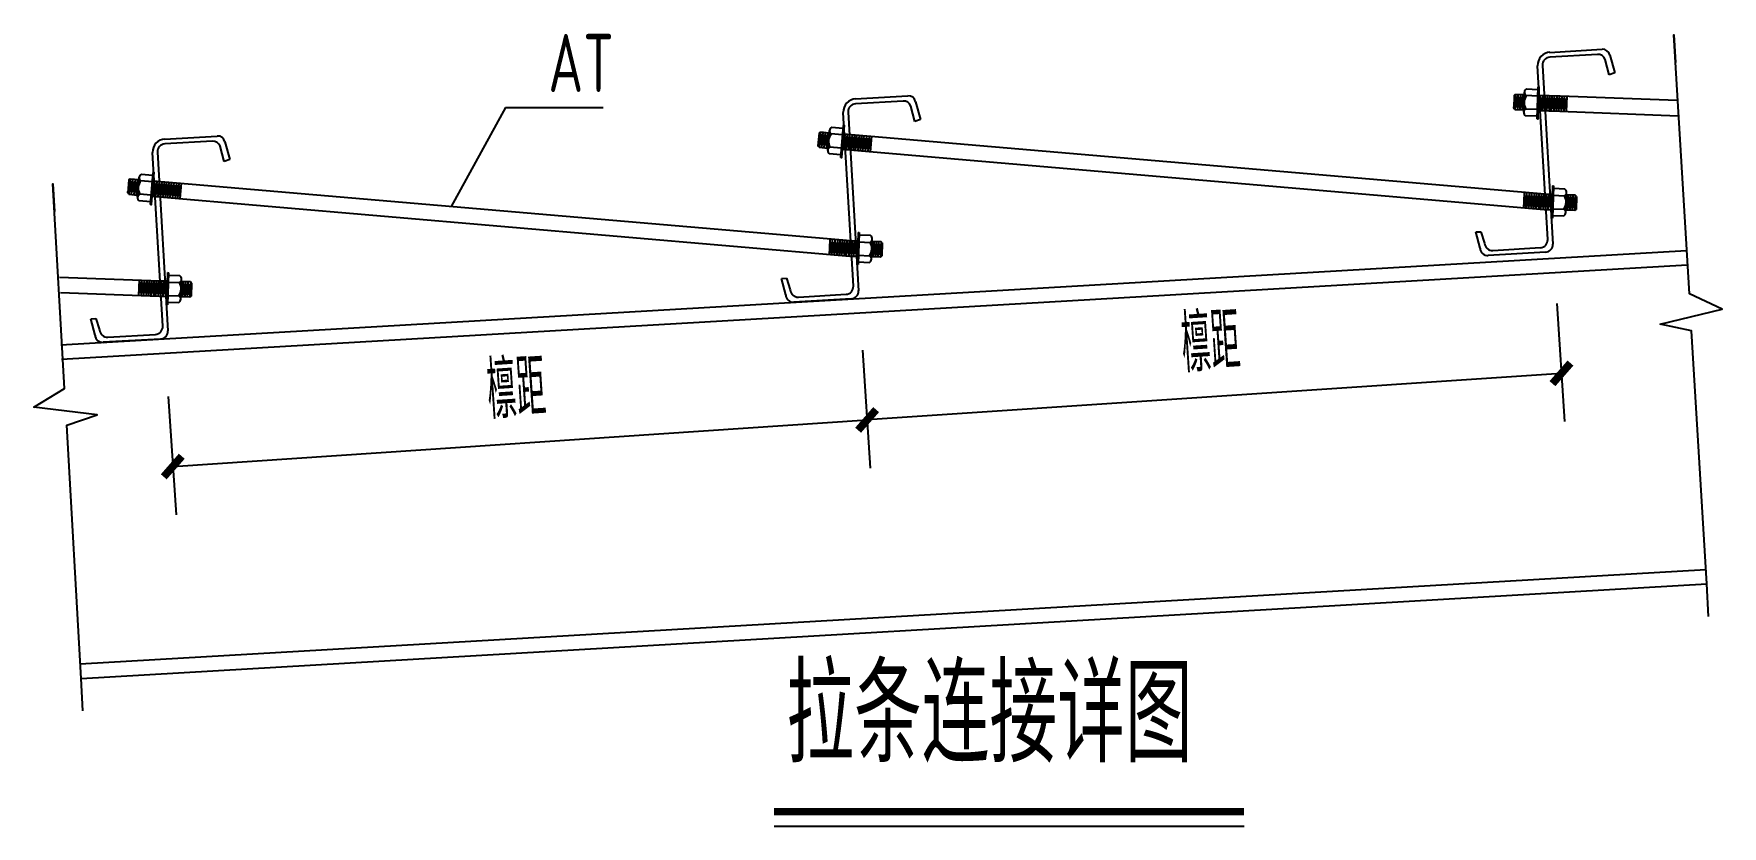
# Model space of a CAD drawing. Extents: x 177291 to 1288761, y 177638 to 322898.
# Drawn here: x 961203 to 978658, y 196014 to 204212 of the extents above; entities that cross this region are included whole.
import ezdxf
from ezdxf.enums import TextEntityAlignment as Align

# ---------------------------------------------------------------- set-up
doc = ezdxf.new("R2010")
doc.units = 0
doc.header["$LTSCALE"] = 1000
doc.layers.add('_0', color=7, linetype='Continuous', lineweight=25)
for name, color, linetype in [('AXIS', 3, 'Continuous'), ('GL', 150, 'Continuous'), ('NUM', 7, 'Continuous'), ('TEXT', 7, 'Continuous'), ('THIN', 7, 'Continuous')]:
    doc.layers.add(name, color=color, linetype=linetype)
doc.styles.add('_TCH_DIM_T3', font='SIMPLEX', dxfattribs={"width": 0.705882, "bigfont": 'GBCBIG'})
doc.styles.add('TSSD_Label', font='tssdeng.shx', dxfattribs={"width": 0.7, "bigfont": 'hztxt.shx'})
doc.dimstyles.new('TCH-200-1', dxfattribs={"dimtxt": 595, "dimasz": 200, "dimexe": 500, "dimexo": 600, "dimgap": 252.5, "dimtad": 1, "dimdec": 0, "dimzin": 0, "dimdsep": 46, "dimtxsty": '_TCH_DIM_T3', "dimblk": 'ARCHTICK', "dimcen": 0.09, "dimclrd": 3, "dimclre": 3, "dimclrt": 7, "dimazin": 2, "dimtfac": 1, "dimtdec": 0, "dimtix": 1, "dimtmove": 2, "dimatfit": 3, "dimfxl": 1, "dimtolj": 1, "dimtzin": 0, "dimarcsym": 0})

# ---------------------------------------------------------------- blocks, each defined once
blk = doc.blocks.new('_ArchTick')
at = {"color": 0, "linetype": 'ByBlock', "const_width": 0.4}
blk.add_lwpolyline([(-0.5, -0.5), (0.5, 0.5)], dxfattribs=at)
blk = doc.blocks.new('*D113')
at = {"layer": 'Defpoints', "color": 0, "transparency": 16777216}
for p in [(969729, 201539), (962551, 201056), (969818, 200217)]:
    blk.add_point(p, dxfattribs=at)
at = {"layer": 'GL', "color": 3, "lineweight": -2, "transparency": 16777216}
for p, q in [((969769, 200940), (969851, 199718)), ((962592, 200458), (962674, 199236)), ((962640, 199735), (969818, 200217))]:
    blk.add_line(p, q, dxfattribs=at)
at = {"layer": 'GL', "color": 3, "lineweight": -2, "transparency": 16777216, "xscale": 200, "yscale": 200, "zscale": 200}
for p, rotation in [((969818, 200217), 3.842897180637091), ((962640, 199735), 183.8428971806371)]:
    blk.add_blockref('_ArchTick', p, dxfattribs=dict(at, rotation=rotation))
at = {"layer": 'GL', "color": 7, "transparency": 16777216, "insert": (966191, 200541), "char_height": 595, "attachment_point": 5, "rotation": 3.8429, "style": '_TCH_DIM_T3'}
blk.add_mtext('\\A1;檩距', dxfattribs=at)
blk = doc.blocks.new('ZXG')
for p, q in [((336, 2085), (880, 2117)), ((319, 150), (214, 1947)), ((264, 1950), (372, 102)), ((832, 2064), (340, 2035)), ((952, 1853), (912, 2011)), ((960, 2057), (1012, 1873)), ((-424, 227), (-374, 230)), ((-381, 58), (-424, 227)), ((-374, 230), (-334, 112)), ((296, 17), (-296, -17)), ((-249, 36), (243, 65))]:
    blk.add_line(p, q)
for centre, radius, start, end in [((886, 2042), 75.4, 11.5832, 94.9433), ((346, 1954), 132, 92.3178, 182.907), ((345, 1955), 80.5, 93.3279, 183.3279), ((838, 1987), 77.2, 18.1011, 94.3305), ((-301, 63), 80.5, 183.3279, 273.3279), ((-254, 116), 80.5, 183.3279, 273.3279), ((238, 145), 80.5, 273.3279, 3.3279), ((292, 98), 80.5, 273.3279, 3.3279)]:
    blk.add_arc(centre, radius, start, end)
at = {"layer": '_0'}
blk.add_line((1012, 1873), (952, 1853), dxfattribs=at)
blk = doc.blocks.new('*D114')
at = {"layer": 'Defpoints', "color": 0, "transparency": 16777216}
for p in [(976907, 202021), (969729, 201539), (969818, 200217)]:
    blk.add_point(p, dxfattribs=at)
at = {"layer": 'GL', "color": 3, "lineweight": -2, "transparency": 16777216}
for p, q in [((976947, 201422), (977029, 200200)), ((969769, 200940), (969851, 199718)), ((976996, 200699), (969818, 200217))]:
    blk.add_line(p, q, dxfattribs=at)
at = {"layer": 'GL', "color": 3, "lineweight": -2, "transparency": 16777216, "xscale": 200, "yscale": 200, "zscale": 200}
for p, rotation in [((976996, 200699), 3.842897180600762), ((969818, 200217), 183.8428971806007)]:
    blk.add_blockref('_ArchTick', p, dxfattribs=dict(at, rotation=rotation))
at = {"layer": 'GL', "color": 7, "transparency": 16777216, "insert": (973369, 201023), "char_height": 595, "attachment_point": 5, "rotation": 3.8429, "style": '_TCH_DIM_T3'}
blk.add_mtext('\\A1;檩距', dxfattribs=at)

msp = doc.modelspace()

# ---------------------------------------------------------------- linework, layer by layer
for p, q in [((976605.87, 203399.53), (976613.6, 203606.97)), ((976748.84, 203567.3), (976632.79, 203571.63)), ((976635.37, 203640.77), (976751.42, 203636.45)), ((976752.45, 203664.11), (976740.08, 203332.21)), ((976762.54, 203663.73), (976750.16, 203331.84)), ((976762.54, 203663.73), (976752.45, 203664.11)), ((976741.11, 203359.87), (976625.06, 203364.2)), ((976743.69, 203429.01), (976627.64, 203433.34)), ((969410.87, 203005.75), (969428.6, 203212.57)), ((969561.78, 203166.43), (969446.07, 203176.35)), ((969451.98, 203245.29), (969567.69, 203235.37)), ((969570.05, 203262.95), (969541.68, 202932.04)), ((969580.1, 203262.09), (969551.74, 202931.18)), ((969580.1, 203262.09), (969570.05, 203262.95)), ((976750.16, 203331.84), (976740.08, 203332.21)), ((969549.96, 203028.55), (969434.25, 203038.47)), ((969544.05, 202959.61), (969428.34, 202969.53)), ((969551.74, 202931.18), (969541.68, 202932.04)), ((962275.13, 202520.01), (962292.86, 202726.83)), ((962426.03, 202680.69), (962310.33, 202690.61)), ((962316.24, 202759.55), (962431.94, 202749.63)), ((962434.31, 202777.21), (962405.94, 202446.29)), ((962444.36, 202776.34), (962416, 202445.43)), ((962444.36, 202776.34), (962434.31, 202777.21)), ((962408.31, 202473.87), (962292.6, 202483.79)), ((962414.22, 202542.81), (962298.51, 202552.73)), ((976904.24, 202637.93), (976891.87, 202306.03)), ((976914.33, 202637.55), (976901.95, 202305.66)), ((976904.24, 202637.93), (976914.33, 202637.55)), ((976910.72, 202540.75), (977026.77, 202536.42)), ((977029.35, 202605.57), (976913.3, 202609.89)), ((977040.81, 202362.8), (977048.54, 202570.23)), ((962416, 202445.43), (962405.94, 202446.29)), ((976891.87, 202306.03), (976901.95, 202305.66)), ((976902.98, 202333.31), (977019.04, 202328.99)), ((976905.56, 202402.46), (977021.62, 202398.13)), ((969726.49, 202155.78), (969714.12, 201823.89)), ((969736.57, 202155.41), (969724.2, 201823.51)), ((969726.49, 202155.78), (969736.57, 202155.41)), ((969851.6, 202123.42), (969735.54, 202127.75)), ((969732.97, 202058.61), (969849.02, 202054.28)), ((969863.05, 201880.65), (969870.79, 202088.09)), ((969714.12, 201823.89), (969724.2, 201823.51)), ((969725.23, 201851.17), (969841.29, 201846.84)), ((969727.81, 201920.32), (969843.86, 201915.99)), ((962586.65, 201740.62), (962574.27, 201408.72)), ((962596.73, 201740.24), (962584.36, 201408.35)), ((962586.65, 201740.62), (962596.73, 201740.24)), ((962593.12, 201643.44), (962709.17, 201639.11)), ((962711.75, 201708.26), (962595.7, 201712.58)), ((962723.21, 201465.49), (962730.94, 201672.92)), ((962585.39, 201436), (962701.44, 201431.68)), ((962587.96, 201505.15), (962704.02, 201500.82)), ((962574.27, 201408.72), (962584.36, 201408.35))]:
    msp.add_line(p, q)
for centre, radius, start, end in [((976736.7, 203498.52), 127.05, 144.867612, 210.86253), ((976653.02, 203605.5), 39.45, 116.581873, 239.14827), ((976645.29, 203398.06), 39.45, 116.581873, 239.14827), ((969546.33, 203098.31), 127.05, 142.103052, 208.09797), ((969467.91, 203209.2), 39.45, 113.817313, 236.38371), ((969450.18, 203002.38), 39.45, 113.817313, 236.38371), ((962410.58, 202612.57), 127.05, 142.103052, 208.09797), ((962332.17, 202723.46), 39.45, 113.817313, 236.38371), ((962314.44, 202516.64), 39.45, 113.817313, 236.38371), ((976917.71, 202471.25), 127.05, 324.867612, 30.86253), ((977009.12, 202571.7), 39.45, 296.581873, 59.14827), ((977001.39, 202364.27), 39.45, 296.581873, 59.14827), ((969739.96, 201989.1), 127.05, 324.867612, 30.86253), ((969831.37, 202089.56), 39.45, 296.581873, 59.14827), ((969823.63, 201882.12), 39.45, 296.581873, 59.14827), ((962600.11, 201573.94), 127.05, 324.867612, 30.86253), ((962691.52, 201674.39), 39.45, 296.581873, 59.14827), ((962683.79, 201466.96), 39.45, 296.581873, 59.14827)]:
    msp.add_arc(centre, radius, start, end)
for p in [(969580.1, 203262.09), (976750.16, 203331.84), (969551.74, 202931.18), (962444.36, 202776.34), (962416, 202445.43), (976891.87, 202306.03), (969714.12, 201823.89), (962574.27, 201408.72)]:
    msp.add_point(p)
at = {"layer": 'AXIS', "color": 3, "linetype": 'ByBlock'}
for p, q in [((976507.91, 203574.38), (976502.9, 203439.9)), ((976507.91, 203574.38), (976520.99, 203586.51)), ((976520.99, 203586.51), (976515.03, 203426.82)), ((976520.99, 203586.51), (976612.71, 203583.09)), ((976532.7, 203562.09), (976528.53, 203450.31)), ((976546.2, 203585.57), (976540.24, 203425.88)), ((976557.91, 203561.15), (976553.74, 203449.37)), ((976571.4, 203584.63), (976565.45, 203424.94)), ((976583.11, 203560.21), (976578.95, 203448.43)), ((976596.61, 203583.69), (976590.66, 203424)), ((976608.32, 203559.27), (976604.16, 203447.49)), ((976759.57, 203553.63), (976755.4, 203441.85)), ((976759.33, 203577.63), (976983.84, 203569.26)), ((976773.07, 203577.11), (976767.12, 203417.43)), ((976784.78, 203552.69), (976780.61, 203440.91)), ((976798.28, 203576.17), (976792.32, 203416.49)), ((976809.99, 203551.75), (976805.82, 203439.97)), ((976823.48, 203575.24), (976817.53, 203415.55)), ((976835.2, 203550.81), (976831.03, 203439.03)), ((976848.69, 203574.3), (976842.74, 203414.61)), ((976860.4, 203549.87), (976856.24, 203438.09)), ((976873.9, 203573.36), (976867.95, 203413.67)), ((976885.61, 203548.93), (976881.45, 203437.15)), ((976896.79, 203572.5), (976890.84, 203412.81)), ((976908.5, 203548.08), (976904.34, 203436.3)), ((976922, 203571.56), (976916.05, 203411.87)), ((976933.71, 203547.14), (976929.55, 203435.36)), ((976947.21, 203570.62), (976941.26, 203410.94)), ((976958.92, 203546.2), (976954.75, 203434.42)), ((976972.42, 203569.68), (976966.46, 203410)), ((976984.13, 203545.26), (976979.96, 203433.48)), ((976983.84, 203569.26), (978192.78, 203524.19)), ((976999.94, 203568.66), (976993.99, 203408.97)), ((977011.65, 203544.23), (977007.49, 203432.45)), ((977025.15, 203567.72), (977019.2, 203408.03)), ((977036.86, 203543.29), (977032.69, 203431.51)), ((977050.36, 203566.78), (977044.41, 203407.09)), ((976515.03, 203426.82), (976502.9, 203439.9)), ((976515.03, 203426.82), (976606.76, 203423.4)), ((976753.37, 203417.94), (976977.89, 203409.57)), ((976977.89, 203409.57), (978202.53, 203363.92)), ((969321.47, 203185.12), (969309.97, 203051.04)), ((969335.11, 203196.61), (969321.46, 203037.4)), ((969321.47, 203185.12), (969335.11, 203196.61)), ((969335.11, 203196.61), (969426.56, 203188.77)), ((969360.24, 203194.46), (969346.6, 203035.24)), ((969385.38, 203192.3), (969371.73, 203033.09)), ((969410.51, 203190.15), (969396.86, 203030.93)), ((969572.74, 203176.24), (976823.13, 202554.73)), ((969586.45, 203175.07), (969572.8, 203015.85)), ((969321.46, 203037.4), (969309.97, 203051.04)), ((969321.46, 203037.4), (969412.91, 203029.56)), ((969345.63, 203171.65), (969336.08, 203060.2)), ((969370.76, 203169.5), (969361.21, 203058.05)), ((969395.9, 203167.34), (969386.34, 203055.89)), ((969421.03, 203165.19), (969411.48, 203053.74)), ((969559.11, 203017.21), (976817.18, 202395.04)), ((969596.96, 203150.11), (969587.41, 203038.66)), ((969611.58, 203172.91), (969597.93, 203013.7)), ((969622.1, 203147.95), (969612.54, 203036.5)), ((969636.71, 203170.76), (969623.06, 203011.54)), ((969647.23, 203145.8), (969637.68, 203034.35)), ((969661.85, 203168.6), (969648.2, 203009.39)), ((969672.37, 203143.64), (969662.81, 203032.19)), ((969686.98, 203166.45), (969673.33, 203007.23)), ((969697.5, 203141.49), (969687.94, 203030.04)), ((969709.8, 203164.49), (969696.16, 203005.28)), ((969720.32, 203139.53), (969710.77, 203028.08)), ((969734.94, 203162.34), (969721.29, 203003.12)), ((969745.46, 203137.38), (969735.9, 203025.93)), ((969760.07, 203160.18), (969746.42, 203000.97)), ((969770.59, 203135.22), (969761.04, 203023.77)), ((969785.2, 203158.03), (969771.56, 202998.81)), ((969795.72, 203133.07), (969786.17, 203021.62)), ((969812.65, 203155.68), (969799, 202996.46)), ((969823.17, 203130.72), (969813.61, 203019.27)), ((969837.78, 203153.52), (969824.13, 202994.31)), ((969848.3, 203128.56), (969838.75, 203017.11)), ((969862.91, 203151.37), (969849.27, 202992.15)), ((962185.73, 202699.38), (962174.23, 202565.29)), ((962199.37, 202710.87), (962185.72, 202551.65)), ((962185.73, 202699.38), (962199.37, 202710.87)), ((962199.37, 202710.87), (962290.82, 202703.03)), ((962209.89, 202685.91), (962200.34, 202574.46)), ((962224.5, 202708.71), (962210.86, 202549.5)), ((962235.02, 202683.75), (962225.47, 202572.3)), ((962249.64, 202706.56), (962235.99, 202547.34)), ((962260.16, 202681.6), (962250.6, 202570.15)), ((962274.77, 202704.4), (962261.12, 202545.19)), ((962285.29, 202679.44), (962275.74, 202567.99)), ((962436.09, 202666.52), (962426.54, 202555.07)), ((962437, 202690.5), (969645.38, 202072.58)), ((962450.7, 202689.32), (962437.06, 202530.11)), ((962461.22, 202664.36), (962451.67, 202552.91)), ((962475.84, 202687.17), (962462.19, 202527.95)), ((962486.36, 202662.21), (962476.8, 202550.76)), ((962500.97, 202685.01), (962487.32, 202525.8)), ((962511.49, 202660.05), (962501.94, 202548.6)), ((962526.1, 202682.86), (962512.46, 202523.64)), ((962536.62, 202657.9), (962527.07, 202546.45)), ((962551.24, 202680.7), (962537.59, 202521.49)), ((962561.76, 202655.74), (962552.2, 202544.29)), ((962574.06, 202678.75), (962560.41, 202519.53)), ((962584.58, 202653.79), (962575.03, 202542.34)), ((962599.2, 202676.59), (962585.55, 202517.38)), ((962609.72, 202651.63), (962600.16, 202540.18)), ((962624.33, 202674.44), (962610.68, 202515.22)), ((962649.46, 202672.28), (962635.81, 202513.07)), ((962676.91, 202669.93), (962663.26, 202510.72)), ((962702.04, 202667.78), (962688.39, 202508.56)), ((962727.17, 202665.62), (962713.52, 202506.41)), ((962185.72, 202551.65), (962174.23, 202565.29)), ((962185.72, 202551.65), (962277.17, 202543.81)), ((962423.37, 202531.47), (969639.43, 201912.9)), ((962634.85, 202649.48), (962625.29, 202538.03)), ((962659.98, 202647.32), (962650.43, 202535.87)), ((962687.42, 202644.97), (962677.87, 202533.52)), ((962712.56, 202642.82), (962703, 202531.37)), ((976610, 202562.67), (976604.05, 202402.99)), ((976621.71, 202538.25), (976617.55, 202426.47)), ((976635.21, 202561.73), (976629.26, 202402.05)), ((976646.92, 202537.31), (976642.75, 202425.53)), ((976660.42, 202560.79), (976654.46, 202401.11)), ((976674.44, 202536.28), (976670.28, 202424.5)), ((976687.94, 202559.77), (976681.99, 202400.08)), ((976699.65, 202535.34), (976695.49, 202423.56)), ((976713.15, 202558.83), (976707.2, 202399.14)), ((976724.86, 202534.41), (976720.69, 202422.62)), ((976738.36, 202557.89), (976732.41, 202398.2)), ((976750.07, 202533.47), (976745.9, 202421.68)), ((976763.57, 202556.95), (976757.61, 202397.26)), ((976772.96, 202532.61), (976768.79, 202420.83)), ((976786.46, 202556.1), (976780.51, 202396.41)), ((976798.17, 202531.67), (976794, 202419.89)), ((976811.67, 202555.16), (976805.71, 202395.47)), ((976813.05, 202555.1), (976901.03, 202551.82)), ((976823.38, 202530.73), (976819.21, 202418.95)), ((976836.87, 202554.22), (976830.92, 202394.53)), ((976848.59, 202529.79), (976844.42, 202418.01)), ((976862.08, 202553.28), (976856.13, 202393.59)), ((976862.08, 202553.28), (976856.13, 202393.59)), ((976873.79, 202528.85), (976869.63, 202417.07)), ((976873.79, 202528.85), (976869.63, 202417.07)), ((976887.29, 202552.34), (976881.34, 202392.65)), ((976899, 202527.91), (976894.83, 202416.13)), ((977050.25, 202522.27), (977046.08, 202410.49)), ((977139.37, 202542.94), (977047.65, 202546.36)), ((977063.75, 202545.76), (977057.79, 202386.07)), ((977075.46, 202521.34), (977071.29, 202409.55)), ((977088.96, 202544.82), (977083, 202385.13)), ((977100.67, 202520.4), (977096.5, 202408.61)), ((977114.16, 202543.88), (977108.21, 202384.19)), ((977125.87, 202519.46), (977121.71, 202407.67)), ((977139.37, 202542.94), (977133.42, 202383.25)), ((977151.51, 202529.87), (977139.37, 202542.94)), ((977151.51, 202529.87), (977146.49, 202395.39)), ((976817.18, 202395.04), (976895.08, 202392.14)), ((977133.42, 202383.25), (977041.7, 202386.67)), ((977133.42, 202383.25), (977146.49, 202395.39)), ((969432.25, 202080.53), (969426.3, 201920.84)), ((969443.96, 202056.11), (969439.79, 201944.33)), ((969457.46, 202079.59), (969451.5, 201919.9)), ((969469.17, 202055.17), (969465, 201943.39)), ((969482.67, 202078.65), (969476.71, 201918.96)), ((969496.69, 202054.14), (969492.53, 201942.36)), ((969510.19, 202077.62), (969504.24, 201917.94)), ((969521.9, 202053.2), (969517.73, 201941.42)), ((969535.4, 202076.68), (969529.44, 201917)), ((969547.11, 202052.26), (969542.94, 201940.48)), ((969560.61, 202075.74), (969554.65, 201916.06)), ((969572.32, 202051.32), (969568.15, 201939.54)), ((969585.81, 202074.8), (969579.86, 201915.12)), ((969595.21, 202050.47), (969591.04, 201938.69)), ((969608.71, 202073.95), (969602.75, 201914.26)), ((969620.42, 202049.53), (969616.25, 201937.75)), ((969633.91, 202073.01), (969627.96, 201913.32)), ((969635.3, 202072.96), (969723.28, 202069.68)), ((969645.63, 202048.59), (969641.46, 201936.81)), ((969659.12, 202072.07), (969653.17, 201912.38)), ((969670.83, 202047.65), (969666.67, 201935.87)), ((969684.33, 202071.13), (969678.38, 201911.44)), ((969684.33, 202071.13), (969678.38, 201911.44)), ((969696.04, 202046.71), (969691.87, 201934.93)), ((969696.04, 202046.71), (969691.87, 201934.93)), ((969709.54, 202070.19), (969703.59, 201910.5)), ((969721.25, 202045.77), (969717.08, 201933.99)), ((969872.5, 202040.13), (969868.33, 201928.35)), ((969961.62, 202060.8), (969869.9, 202064.21)), ((969886, 202063.61), (969880.04, 201903.93)), ((969897.71, 202039.19), (969893.54, 201927.41)), ((969911.2, 202062.67), (969905.25, 201902.99)), ((969922.91, 202038.25), (969918.75, 201926.47)), ((969936.41, 202061.74), (969930.46, 201902.05)), ((969948.12, 202037.31), (969943.96, 201925.53)), ((969961.62, 202060.8), (969955.67, 201901.11)), ((969973.75, 202047.72), (969961.62, 202060.8)), ((969973.75, 202047.72), (969968.74, 201913.24)), ((969639.43, 201912.9), (969717.33, 201909.99)), ((969955.67, 201901.11), (969863.94, 201904.53)), ((969955.67, 201901.11), (969968.74, 201913.24)), ((961469.9, 201694.52), (962505.53, 201657.42)), ((962292.4, 201665.36), (962286.45, 201505.68)), ((962304.12, 201640.94), (962299.95, 201529.16)), ((962317.61, 201664.42), (962311.66, 201504.74)), ((962329.32, 201640), (962325.16, 201528.22)), ((962342.82, 201663.48), (962336.87, 201503.8)), ((962356.85, 201638.97), (962352.68, 201527.19)), ((962370.34, 201662.46), (962364.39, 201502.77)), ((962382.06, 201638.03), (962377.89, 201526.25)), ((962395.55, 201661.52), (962389.6, 201501.83)), ((962407.26, 201637.09), (962403.1, 201525.31)), ((962420.76, 201660.58), (962414.81, 201500.89)), ((962432.47, 201636.16), (962428.3, 201524.37)), ((962445.97, 201659.64), (962440.02, 201499.95)), ((962455.36, 201635.3), (962451.2, 201523.52)), ((962468.86, 201658.79), (962462.91, 201499.1)), ((962480.57, 201634.36), (962476.4, 201522.58)), ((962494.07, 201657.85), (962488.12, 201498.16)), ((962495.45, 201657.79), (962583.44, 201654.51)), ((962505.78, 201633.42), (962501.61, 201521.64)), ((962519.28, 201656.91), (962513.32, 201497.22)), ((962530.99, 201632.48), (962526.82, 201520.7)), ((962544.49, 201655.97), (962538.53, 201496.28)), ((962544.49, 201655.97), (962538.53, 201496.28)), ((962556.2, 201631.54), (962552.03, 201519.76)), ((962556.2, 201631.54), (962552.03, 201519.76)), ((962569.69, 201655.03), (962563.74, 201495.34)), ((962581.4, 201630.6), (962577.24, 201518.82)), ((962732.65, 201624.96), (962728.49, 201513.18)), ((962821.77, 201645.63), (962730.05, 201649.05)), ((962746.15, 201648.45), (962740.2, 201488.76)), ((962757.86, 201624.02), (962753.69, 201512.24)), ((962771.36, 201647.51), (962765.41, 201487.82)), ((962783.07, 201623.09), (962778.9, 201511.3)), ((962796.57, 201646.57), (962790.61, 201486.88)), ((962808.28, 201622.15), (962804.11, 201510.36)), ((962821.77, 201645.63), (962815.82, 201485.94)), ((962833.91, 201632.55), (962821.77, 201645.63)), ((962833.91, 201632.55), (962828.9, 201498.08)), ((961479.22, 201534.26), (962499.58, 201497.73)), ((962499.58, 201497.73), (962577.48, 201494.83)), ((962815.82, 201485.94), (962724.1, 201489.36)), ((962815.82, 201485.94), (962828.9, 201498.08))]:
    msp.add_line(p, q, dxfattribs=at)
at = {"layer": 'AXIS'}
for q in [(965517.25, 202426.45), (967090.2, 203448.79)]:
    msp.add_line((966079.81, 203448.79), q, dxfattribs=at)
at = {"layer": 'AXIS', "color": 3, "linetype": 'ByBlock'}
for p in [(976503.09, 203444.99), (976503.09, 203444.99), (976503.32, 203451.25), (969310.41, 203056.12), (969310.41, 203056.12), (969310.94, 203062.36), (962174.67, 202570.37), (962174.67, 202570.37), (962175.2, 202576.61), (977146.68, 202400.48), (977146.68, 202400.48), (977146.92, 202406.73), (969968.93, 201918.33), (969968.93, 201918.33), (969969.16, 201924.59), (962829.09, 201503.17), (962829.09, 201503.17), (962829.32, 201509.42)]:
    msp.add_point(p, dxfattribs=at)
at = {"layer": 'GL'}
for p, q in [((961482.21, 200994.23), (978287.27, 201971.41)), ((961490.92, 200844.49), (978296.38, 201821.69)), ((961683.46, 197693.6), (978488.11, 198670.75)), ((961692.16, 197543.85), (978497.22, 198521.03))]:
    msp.add_line(p, q, dxfattribs=at)
for points in [[(978517.72, 198184.15), (978497.22, 198521.03), (978341.44, 201140.18), (978014.98, 201208.55), (978657.98, 201362.8), (978318.76, 201520.57), (978158.99, 204199.71), (978175.1, 203915.28)], [(961710.85, 197206.87), (961692.16, 197543.85), (961543.32, 200163.41), (961859.66, 200269.15), (961203.11, 200347.84), (961521.77, 200543.86), (961401.18, 202658.17), (961418.15, 202373.78)]]:
    msp.add_lwpolyline(points, dxfattribs=at)
at = {"layer": 'NUM', "linetype": 'ByBlock', "const_width": 75}
msp.add_lwpolyline([(968855.52, 196163.76), (973715.02, 196163.76)], dxfattribs=at)
at = {"layer": 'THIN', "linetype": 'ByBlock'}
msp.add_lwpolyline([(968855.52, 196013.76), (973715.02, 196013.76)], dxfattribs=at)

# ---------------------------------------------------------------- block references
at = {"layer": '_0', "linetype": 'ByBlock'}
for p in [(976535.58, 201934.33), (969357.83, 201452.19), (962217.98, 201037.02)]:
    msp.add_blockref('ZXG', p, dxfattribs=at)

# ---------------------------------------------------------------- texts
at = {"layer": 'TEXT', "style": 'TSSD_Label', "width": 0.7}
msp.add_text('AT', height=600, dxfattribs=at).set_placement((966522.85, 203610.21))
msp.add_text('拉条连接详图', height=1000, dxfattribs=at).set_placement((968982.85, 196373.76), align=Align.BOTTOM_LEFT)

# ---------------------------------------------------------------- dimensions: what is measured, and where the dimension line sits
at = {"layer": 'GL'}
for p1, distance, picture, middle in [((976906.89, 202020.69), 1324.85, '*D114', (973368.85, 201022.88)), ((962551.38, 201056.41), -1324.85, '*D113', (966191.09, 200540.73))]:
    dim = msp.add_aligned_dim(p1=p1, p2=(969729.14, 201538.55), distance=distance, text='檩距', dimstyle='TCH-200-1', dxfattribs=at)
    dim.commit()
    dim.dimension.update_dxf_attribs({"geometry": picture, "text_midpoint": middle})

doc.saveas('drawing.dxf')
